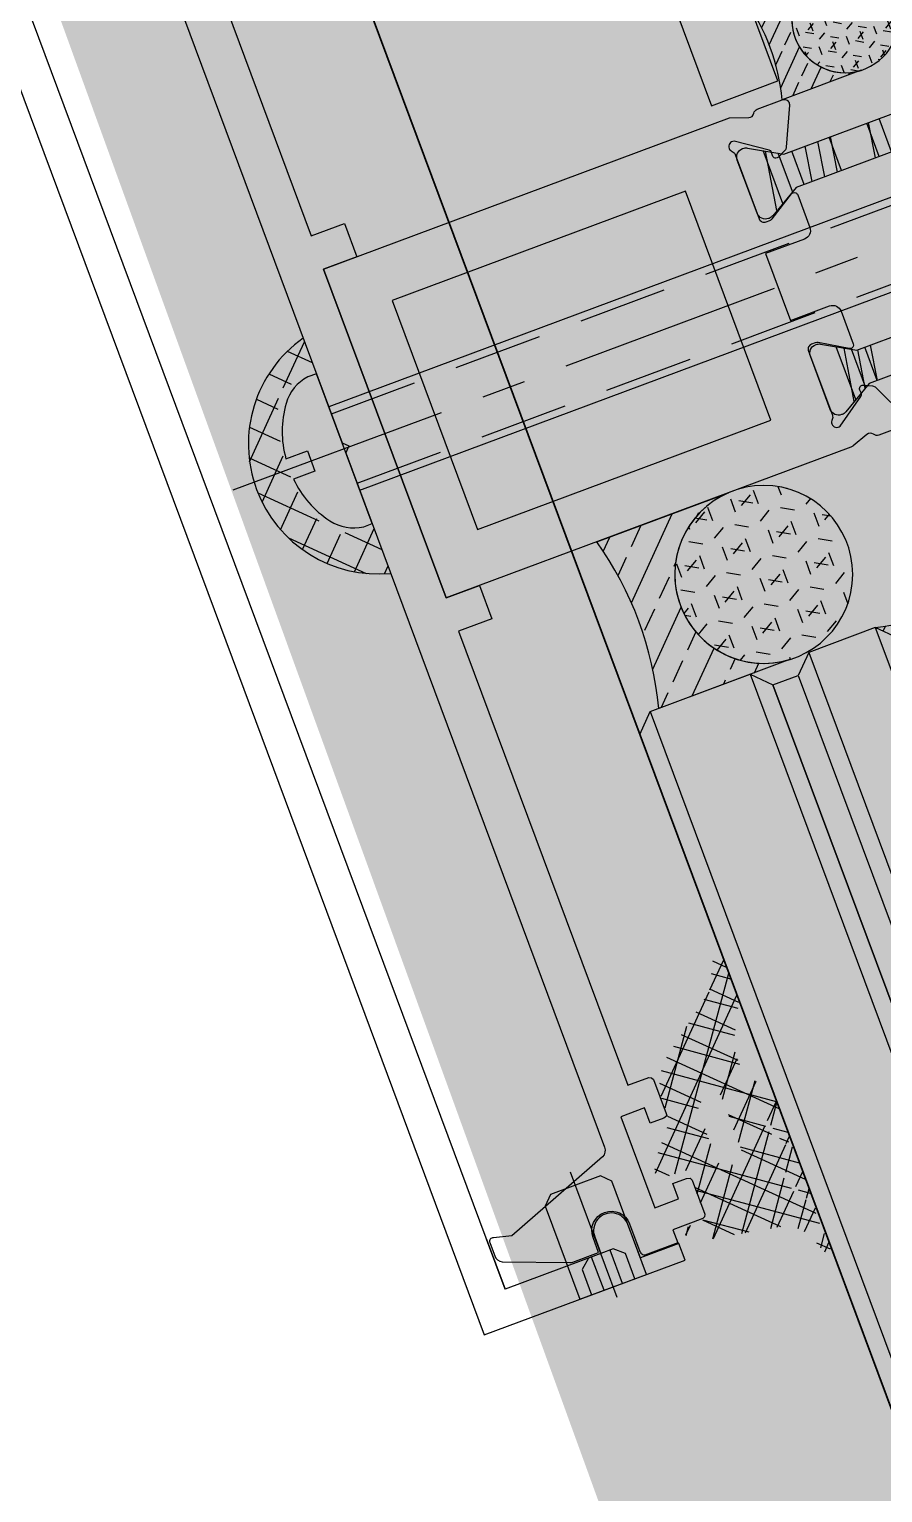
# Model space of a CAD drawing. Extents: x 12199666 to 24617114, y 1197707 to 2548648.
# Drawn here: x 12288057.1 to 12288105.1, y 1261630.8 to 1261713.2 of the extents above; entities that cross this region are included whole.
import ezdxf

# ---------------------------------------------------------------- set-up
doc = ezdxf.new("R2010")
doc.units = 0
doc.header["$LTSCALE"] = 10
doc.header["$MEASUREMENT"] = 0
for name, pattern in [('TX-PLAN-T1-F11$0$ACAD_ISO04W100', [30, 24, -3, 0, -3]), ('TX-PLAN-T1-F11$0$CENTER', [2, 1.25, -0.25, 0.25, -0.25]), ('TX-PLAN-T1-F11$0$CONTINOUS', [0]), ('TX-PLAN-T1-F11$0$DASHED', [0.75, 0.5, -0.25])]:
    doc.linetypes.add(name, pattern=pattern)
for name, color, linetype in [('TX-PLAN-T1-F11$0$01', 1, 'Continuous'), ('TX-PLAN-T1-F11$0$F-Alum', 4, 'Continuous'), ('TX-PLAN-T1-F11$0$F-Bolt', 32, 'Continuous'), ('TX-PLAN-T1-F11$0$F-center', 6, 'TX-PLAN-T1-F11$0$ACAD_ISO04W100'), ('TX-PLAN-T1-F11$0$F-dashed line', 8, 'TX-PLAN-T1-F11$0$DASHED'), ('TX-PLAN-T1-F11$0$F-Glass', 5, 'Continuous'), ('TX-PLAN-T1-F11$0$F-Glazing', 8, 'Continuous'), ('TX-PLAN-T1-F11$0$F_MISC', 8, 'Continuous'), ('TX-PLAN-T1-F11$0$HAT', 155, 'Continuous'), ('TX-PLAN-T1-F11$0$Hatch', 8, 'Continuous'), ('TX-PLAN-T1-F11$0$Hatch @ 1 VP1', 8, 'Continuous'), ('TX-PLAN-T1-F11$0$Hatch @ 1 VPModel', 8, 'Continuous'), ('TX-PLAN-T1-F11$0$PJ', 4, 'Continuous'), ('TX-PLAN-T1-F11$0$TC', 4, 'Continuous')]:
    doc.layers.add(name, color=color, linetype=linetype)
for name, color, linetype, lineweight in [('TX-PLAN-T1-F11$0$_EDO-ALUMINIUM-SECTION', 90, 'Continuous', 30), ('TX-PLAN-T1-F11$0$A-ANNO-SYMB', 7, 'Continuous', 25), ('TX-PLAN-T1-F11$0$幕墙线', 114, 'Continuous', 30)]:
    doc.layers.add(name, color=color, linetype=linetype, lineweight=lineweight)
doc.layers.add('TX-PLAN-T1-F11$0$bangong', color=5, linetype='Continuous', true_color=0x0000ff)

# ---------------------------------------------------------------- blocks, each defined once
blk = doc.blocks.new('*U340')
at = {"layer": 'TX-PLAN-T1-F11$0$Hatch @ 1 VP1'}
h = blk.add_hatch(dxfattribs=at)
h.set_pattern_fill('M_GASKET-PISA', color=256, style=0, pattern_type=2)
h.set_pattern_definition([(35.42361603529756, (46.60972058696914, 1.263505759628975), (-0.8694256507828639, 1.222333439680349), []), (125.4236160352975, (46.60972058696914, 1.263505759628975), (-1.222333439680349, -0.8694256507828639), [])])
edge = h.paths.add_edge_path()
edge.add_arc((-1.005758292417113, 2.700000001565058), 1.500000000000064, 269.9999999999914, 310.5724313148193)
edge.add_line((-0.03014508089836454, 1.560623478412708), (1.229683999648614, 2.639376524703948))
edge.add_arc((2.205297211167363, 1.500000001551598), 1.500000000000089, 89.99999999999142, 130.5724313148186, ccw=False)
edge.add_line((2.20529721116759, 3.000000001551598), (2.741785272946117, 3.00000000156524))
edge.add_arc((2.741785272946345, 6.00000000156524), 3.000000000000028, 269.9999999999956, 323.2382780301331)
edge.add_line((5.145179432466875, 4.204534459154274), (7.713046174758574, 7.641857975019775))
edge.add_arc((7.793159313408751, 7.58200912360553), 0.09999999999985255, 115.93827802975, 143.2382780298942, ccw=False)
edge.add_line((7.749419046879666, 7.671935699677306), (9.503507258835953, 8.525123814462859))
edge.add_arc((9.394279516007828, 8.750000003056812), 0.249999999999963, 295.9069544241082, 449.9999999998437)
edge.add_line((9.39427951600851, 9.000000003056812), (6.620583798811595, 9.000000003062269))
edge.add_line((6.620583798811595, 9.000000003062269), (4.773622509620282, 8.04671219667307))
edge.add_arc((3.62699862340969, 10.26825527831079), 2.499999999999945, 214.0621029693552, 297.299999999996, ccw=False)
edge.add_arc((1.307391891253701, 8.70000000312939), 0.2999999999997213, 34.06210296926611, 89.99999999978287)
edge.add_line((1.307391891254838, 9.000000003128662), (-1.589216802361761, 9.000000003135028))
edge.add_arc((-1.589216802362216, 8.750000003135028), 0.2499999999999152, 89.99999999989583, 256.4770942316625)
edge.add_line((-1.64767532243286, 8.506930874220416), (-0.02726917610675628, 8.096945104279257))
edge.add_arc((-0.05179766443939116, 7.999999999915417), 0.0999999999999834, -90.00000000013023, 75.80132993312759, ccw=False)
edge.add_line((-0.05179766443961853, 7.899999999915053), (-0.108955418213327, 7.899999999915053))
edge.add_arc((-0.1089554182137817, 10.39999999991505), 2.499999999999434, 215.2344178976467, 270.00000000001046, ccw=False)
edge.add_arc((-2.2326314786485, 8.900000003135574), 0.1000000000007252, 35.234417898605, 90.00000000078164)
edge.add_line((-2.232631478649864, 9.000000003135938), (-4.881168839528527, 9.000000003142304))
edge.add_arc((-4.881168839528982, 8.750000003142304), 0.2500000000000154, 89.99999999989578, 256.4770942317193)
edge.add_line((-4.939627359599399, 8.506930874227692), (-3.319221213273295, 8.096945104286533))
edge.add_arc((-3.34374970160593, 7.999999999922693), 0.0999999999999834, -90.00000000013023, 75.80132993312759, ccw=False)
edge.add_line((-3.343749701606157, 7.899999999922329), (-3.400907455379411, 7.899999999922329))
edge.add_arc((-3.400907455379865, 10.39999999992233), 2.499999999999949, 214.3262280799825, 270.0000000000104, ccw=False)
edge.add_arc((-5.548092091564513, 8.933849210224253), 0.1000000000000372, 34.32622808016425, 110.1544525972612)
edge.add_arc((-6.443927377176806, 11.37464398673728), 2.499999999999543, 265.3665045616222, 290.154452597025, ccw=False)
edge.add_line((-6.645881460149894, 8.88281442828611), (-8.091786761774756, 9.000000003144123))
edge.add_arc((-8.111982170071997, 8.750817047299279), 0.2499999999999778, 85.36650456163848, 250.7880419743665)
edge.add_line((-8.194248104436383, 8.514740119067937), (-7.412072788158412, 8.239907198840228))
edge.add_arc((-8.075076055456293, 6.352997909141777), 1.999999999999966, 8.473551534714375, 70.64005609634751, ccw=False)
edge.add_line((-6.096908078050546, 6.64770361517094), (-5.244518011203127, 2.024790390883936))
edge.add_arc((-4.749999999999773, 2.098627621301603), 0.5000000000001517, 188.4921821239047, 359.9999999997688)
edge.add_line((-4.249999999999773, 2.098627621299784), (-4.249999999999773, 2.700000001565058))
edge.add_arc((-3.949999999999818, 2.700000001565058), 0.3000000000000682, 90, 180.0000000000217, ccw=False)
edge.add_line((-3.949999999999818, 3.00000000156524), (-1.55130166063168, 3.00000000156524))
edge.add_arc((-1.55130166063168, 2.700000001565058), 0.3000000000000966, 2.7114310796605423e-11, 90, ccw=False)
edge.add_line((-1.251301660631498, 2.700000001565058), (-1.251301660631498, 1.400000001564877))
edge.add_arc((-1.051301660631452, 1.400000001564877), 0.1999999999999602, 180.0000000000408, 270)
edge.add_line((-1.051301660631452, 1.200000001565058), (-1.00575829241734, 1.200000001565058))
edge = h.paths.add_edge_path(flags=16)
edge.add_arc((-1.310476532774146, 5.200000001565058), 0.4999999999999456, 188.3111422397304, 269.9999999999739)
edge.add_line((-1.310476532774373, 4.700000001565058), (1.520024613216037, 4.700000001565058))
edge.add_arc((1.520024613216037, 5.200000001565058), 0.4999999999999762, 270, 323.238278030144)
edge.add_line((1.920590306469421, 4.900755744496564), (2.29411737345049, 5.400755744496564))
edge.add_arc((1.893551680196879, 5.700000001565058), 0.5000000000000022, 323.2382780301569, 450)
edge.add_line((1.893551680196879, 6.200000001565058), (-1.456559369031083, 6.200000001565058))
edge.add_arc((-1.456559369031311, 5.700000001565058), 0.4999999999998603, 89.99999999997395, 188.3111422397347)
edge.add_line((-1.95130821782368, 5.627725686498707), (-1.80522538156697, 5.127725686498707))
at = {"layer": 'TX-PLAN-T1-F11$0$Hatch @ 1 VPModel'}
h = blk.add_hatch(dxfattribs=at)
h.set_pattern_fill('M_GASKET-PISA', color=256, style=0, pattern_type=2)
h.set_pattern_definition([(45, (45.74999999999977, 8.999999999998408), (-1.060660171779821, 1.060660171779821), []), (135, (45.74999999999977, 8.999999999998408), (-1.060660171779821, -1.060660171779821), [])])
edge = h.paths.add_edge_path()
edge.add_arc((-1.005758292417113, 2.700000001565058), 1.500000000000064, 269.9999999999914, 310.5724313148193)
edge.add_line((-0.03014508089836454, 1.560623478412708), (1.229683999648614, 2.639376524703948))
edge.add_arc((2.205297211167363, 1.500000001551598), 1.500000000000089, 89.99999999999142, 130.5724313148186, ccw=False)
edge.add_line((2.20529721116759, 3.000000001551598), (2.741785272946117, 3.00000000156524))
edge.add_arc((2.741785272946345, 6.00000000156524), 3.000000000000028, 269.9999999999956, 323.2382780301331)
edge.add_line((5.145179432466875, 4.204534459154274), (7.713046174758574, 7.641857975019775))
edge.add_arc((7.793159313408751, 7.58200912360553), 0.09999999999985255, 115.93827802975, 143.2382780298942, ccw=False)
edge.add_line((7.749419046879666, 7.671935699677306), (9.503507258835953, 8.525123814462859))
edge.add_arc((9.394279516007828, 8.750000003056812), 0.249999999999963, 295.9069544241082, 449.9999999998437)
edge.add_line((9.39427951600851, 9.000000003056812), (6.620583798811595, 9.000000003062269))
edge.add_line((6.620583798811595, 9.000000003062269), (4.773622509620282, 8.04671219667307))
edge.add_arc((3.62699862340969, 10.26825527831079), 2.499999999999945, 214.0621029693552, 297.299999999996, ccw=False)
edge.add_arc((1.307391891253701, 8.70000000312939), 0.2999999999997213, 34.06210296926611, 89.99999999978287)
edge.add_line((1.307391891254838, 9.000000003128662), (-1.589216802361761, 9.000000003135028))
edge.add_arc((-1.589216802362216, 8.750000003135028), 0.2499999999999152, 89.99999999989583, 256.4770942316625)
edge.add_line((-1.64767532243286, 8.506930874220416), (-0.02726917610675628, 8.096945104279257))
edge.add_arc((-0.05179766443939116, 7.999999999915417), 0.0999999999999834, -90.00000000013023, 75.80132993312759, ccw=False)
edge.add_line((-0.05179766443961853, 7.899999999915053), (-0.108955418213327, 7.899999999915053))
edge.add_arc((-0.1089554182137817, 10.39999999991505), 2.499999999999434, 215.2344178976467, 270.00000000001046, ccw=False)
edge.add_arc((-2.2326314786485, 8.900000003135574), 0.1000000000007252, 35.234417898605, 90.00000000078164)
edge.add_line((-2.232631478649864, 9.000000003135938), (-4.881168839528527, 9.000000003142304))
edge.add_arc((-4.881168839528982, 8.750000003142304), 0.2500000000000154, 89.99999999989578, 256.4770942317193)
edge.add_line((-4.939627359599399, 8.506930874227692), (-3.319221213273295, 8.096945104286533))
edge.add_arc((-3.34374970160593, 7.999999999922693), 0.0999999999999834, -90.00000000013023, 75.80132993312759, ccw=False)
edge.add_line((-3.343749701606157, 7.899999999922329), (-3.400907455379411, 7.899999999922329))
edge.add_arc((-3.400907455379865, 10.39999999992233), 2.499999999999949, 214.3262280799825, 270.0000000000104, ccw=False)
edge.add_arc((-5.548092091564513, 8.933849210224253), 0.1000000000000372, 34.32622808016425, 110.1544525972612)
edge.add_arc((-6.443927377176806, 11.37464398673728), 2.499999999999543, 265.3665045616222, 290.154452597025, ccw=False)
edge.add_line((-6.645881460149894, 8.88281442828611), (-8.091786761774756, 9.000000003144123))
edge.add_arc((-8.111982170071997, 8.750817047299279), 0.2499999999999778, 85.36650456163848, 250.7880419743665)
edge.add_line((-8.194248104436383, 8.514740119067937), (-7.412072788158412, 8.239907198840228))
edge.add_arc((-8.075076055456293, 6.352997909141777), 1.999999999999966, 8.473551534714375, 70.64005609634751, ccw=False)
edge.add_line((-6.096908078050546, 6.64770361517094), (-5.244518011203127, 2.024790390883936))
edge.add_arc((-4.749999999999773, 2.098627621301603), 0.5000000000001517, 188.4921821239047, 359.9999999997688)
edge.add_line((-4.249999999999773, 2.098627621299784), (-4.249999999999773, 2.700000001565058))
edge.add_arc((-3.949999999999818, 2.700000001565058), 0.3000000000000682, 90, 180.0000000000217, ccw=False)
edge.add_line((-3.949999999999818, 3.00000000156524), (-1.55130166063168, 3.00000000156524))
edge.add_arc((-1.55130166063168, 2.700000001565058), 0.3000000000000966, 2.7114310796605423e-11, 90, ccw=False)
edge.add_line((-1.251301660631498, 2.700000001565058), (-1.251301660631498, 1.400000001564877))
edge.add_arc((-1.051301660631452, 1.400000001564877), 0.1999999999999602, 180.0000000000408, 270)
edge.add_line((-1.051301660631452, 1.200000001565058), (-1.00575829241734, 1.200000001565058))
edge = h.paths.add_edge_path(flags=16)
edge.add_arc((-1.310476532774146, 5.200000001565058), 0.4999999999999456, 188.3111422397304, 269.9999999999739)
edge.add_line((-1.310476532774373, 4.700000001565058), (1.520024613216037, 4.700000001565058))
edge.add_arc((1.520024613216037, 5.200000001565058), 0.4999999999999762, 270, 323.238278030144)
edge.add_line((1.920590306469421, 4.900755744496564), (2.29411737345049, 5.400755744496564))
edge.add_arc((1.893551680196879, 5.700000001565058), 0.5000000000000022, 323.2382780301569, 450)
edge.add_line((1.893551680196879, 6.200000001565058), (-1.456559369031083, 6.200000001565058))
edge.add_arc((-1.456559369031311, 5.700000001565058), 0.4999999999998603, 89.99999999997395, 188.3111422397347)
edge.add_line((-1.95130821782368, 5.627725686498707), (-1.80522538156697, 5.127725686498707))
blk = doc.blocks.new('TX-PLAN-T1-F11$0$A$C08103915')
at = {"layer": 'TX-PLAN-T1-F11$0$Hatch'}
blk.add_blockref('*U340', (0, 0), dxfattribs=at)
blk = doc.blocks.new('*U170')
at = {"layer": 'TX-PLAN-T1-F11$0$HAT'}
h = blk.add_hatch(dxfattribs=at)
h.set_pattern_fill('ANSI33', color=256, scale=0.8333333333333334)
h.set_pattern_definition([(45, (-71600.10462562989, -19870.70319001427), (-1.870886691889406, 1.870886691889406), []), (45, (-71598.23373812989, -19870.70319001427), (-1.870886691889406, 1.870886691889406), [1.322916666666667, -0.6614583333333337])])
edge = h.paths.add_edge_path()
edge.add_arc((5, 18.47060166783501), 19.13538936034043, 254.8530260690202, 285.14697393097975, ccw=False)
edge.add_line((0, -5.921189464667496e-16), (0, -7.911287266330572))
edge.add_arc((5, -8.171557151248035), 5.006769458742329, 2.979783772836811, 177.0202162271633, ccw=False)
edge.add_line((10, -7.911287266330572), (10, -8.881784197001252e-16))
h = blk.add_hatch(dxfattribs=at)
h.set_pattern_fill('HEX', color=256, scale=0.8333333333333334)
h.set_pattern_definition([(0, (-71600.10462562989, -19870.70319001427), (0, 1.374815), [0.79375, -1.5875]), (120, (-71600.10462562989, -19870.70319001427), (-1.190624715503903, -0.6874074999999996), [0.7937499999999992, -1.587499999999998]), (59.99999999999999, (-71599.31087562989, -19870.70319001427), (-1.190624715503903, 0.6874075000000001), [0.7937499999999998, -1.5875])])
edge = h.paths.add_edge_path()
edge.add_arc((5, -8.17155715124803), 5.006769458742329, 0, 360)
at = {"layer": 'TX-PLAN-T1-F11$0$01'}
blk.add_lwpolyline([(10, -5.921189464667496e-16, -0.1329575385010826), (0, -5.921189464667496e-16), (0, -7.911287266330572, -0.9492999147649731), (10, -7.911287266330572)], format="xyb", close=True, dxfattribs=at)
blk.add_circle((5, -8.17155715124803), 5.006769458742329, dxfattribs=at)
blk = doc.blocks.new('*U163')
at = {"linetype": 'Continuous'}
blk.add_hatch(color=4, dxfattribs=at).paths.add_polyline_path([(-39.56000000512402, 1.000000000547189), (-39.55999974921176, 715.1501505394342), (-41.07999974921176, 715.1501505388864), (-41.08000000512402, 0.9999999999995453)])
at = {"layer": 'TX-PLAN-T1-F11$0$TC'}
h = blk.add_hatch(dxfattribs=at)
h.set_pattern_fill('ANSI37', color=256, scale=0.5, style=0)
h.set_pattern_definition([(45, (41571.46289831595, 2291.421798879027), (-1.122532015133644, 1.122532015133644), []), (135, (41571.46289831595, 2291.421798879027), (-1.122532015133644, -1.122532015133644), [])])
edge = h.paths.add_edge_path()
edge.add_line((-27.560000006521, 9.999995384054653), (-30.56000000835455, 9.999995384054653))
edge.add_line((-30.56000000835455, 9.999995384054653), (-32.06000000835455, 11.49999538405465))
edge.add_line((-32.06000000835455, 11.49999538405465), (-33.56000000512402, 11.49999538405465))
edge.add_line((-33.56000000512402, 11.49999538405465), (-33.56000000512402, 1.000000001267761))
edge.add_line((-33.56000000512402, 1.000000001267761), (-34.56000000512402, 1.267761007284207e-09))
edge.add_arc((-27.56000000688844, -31.14559677375994), 31.92253433623205, 77.33320347818409, 102.66679652181591, ccw=False)
edge.add_line((-20.56000000865286, 1.267761007284207e-09), (-21.56000000865286, 1.000000001267761))
edge.add_line((-21.56000000865286, 1.000000001267761), (-21.56000000865286, 11.49999538405465))
edge.add_line((-21.56000000865286, 11.49999538405465), (-23.06000000542234, 11.49999538405465))
edge.add_line((-23.06000000542234, 11.49999538405465), (-24.56000000542234, 9.999995384054653))
edge.add_line((-24.56000000542234, 9.999995384054653), (-27.560000006521, 9.999995384054653))
at = {"color": 4, "linetype": 'Continuous'}
blk.add_lwpolyline([(-39.56000000512402, 1.000000000547189), (-39.55999974921176, 715.1501505394342), (-41.07999974921176, 715.1501505388864), (-41.08000000512402, 0.9999999999995453)], close=True, dxfattribs=at)
at = {"layer": 'TX-PLAN-T1-F11$0$F-Glass'}
for points in [[(-49.07999974921176, 715.1501505388866), (-49.08000000512402, 0.9999999999995453), (-48.08000000512402, -4.547473508864641e-13), (-42.08000000512402, -4.547473508864641e-13), (-41.08000000512402, 0.9999999999995453), (-41.07999974921176, 715.1501505388868)], [(-33.55999974921176, 715.150150540155), (-33.56000000512402, 1.000000001267765), (-34.56000000512402, 1.267764559997886e-09), (-38.56000000512402, 5.471889608088532e-10), (-39.56000000512402, 1.000000000547189), (-39.55999974921176, 715.1501505394344)]]:
    blk.add_lwpolyline(points, dxfattribs=at)
at = {"layer": 'TX-PLAN-T1-F11$0$PJ'}
blk.add_lwpolyline([(-27.560000006521, 9.999995384054653), (-30.56000000835455, 9.999995384054653), (-32.06000000835455, 11.49999538405465), (-33.56000000512402, 11.49999538405465), (-33.56000000512402, 1.000000001267761), (-34.56000000512402, 1.267761007284207e-09, -0.1109910802000259), (-20.56000000865286, 1.267761007284207e-09), (-21.56000000865286, 1.000000001267761), (-21.56000000865286, 11.49999538405465), (-23.06000000542234, 11.49999538405465), (-24.56000000542234, 9.999995384054653)], format="xyb", close=True, dxfattribs=at)
at = {"layer": 'TX-PLAN-T1-F11$0$TC', "color": 9, "linetype": 'Continuous'}
for p, q in [((-48.08000000512402, -4.547473508864641e-13), (-48.07999974921176, 715.1501505388866)), ((-42.08000000512402, -4.547473508864641e-13), (-42.07999974921176, 715.1501505388868)), ((-38.56000000512402, 5.471889608088532e-10), (-38.55999974921176, 715.1501505394344)), ((-34.56000000512402, 1.267764559997886e-09), (-34.55999974921176, 715.150150540155))]:
    blk.add_line(p, q, dxfattribs=at)
blk = doc.blocks.new('TX-PLAN-T1-F11$0$ld')
blk.add_lwpolyline([(2, 3.637978807091713e-12), (2, 5.599999999954889), (1.5, 6.099999999954889), (-1.5, 6.099999999954889), (-2, 5.599999999954889), (-2, -3.637978807091713e-12)])
at = {"layer": 'TX-PLAN-T1-F11$0$A-ANNO-SYMB', "color": 0}
blk.add_line((-2, -3.637978807091713e-12), (2, 3.637978807091713e-12), dxfattribs=at)
at = {"layer": 'TX-PLAN-T1-F11$0$F-center'}
blk.add_lwpolyline([(0, -0.6418073780077975), (0, 6.887223995901877)], dxfattribs=at)
at = {"layer": 'TX-PLAN-T1-F11$0$F-dashed line'}
for points in [[(1.299999999988358, 3.637978807091713e-12), (1.299999999988358, 1.519894829230907), (0.7404679261962883, 1.999999999952706), (-0.7404679261962883, 1.999999999952706), (-1.299999999988358, 1.519894829230907), (-1.299999999988358, -3.637978807091713e-12)], [(-0.5557468123733997, 0), (-0.5557468123733997, 1.999999999952706)], [(0.5557468123733997, 0), (0.5557468123733997, 1.999999999952706)]]:
    blk.add_lwpolyline(points, dxfattribs=at)
blk = doc.blocks.new('TX-PLAN-T1-F11$0$qertqtwet')
at = {"layer": 'TX-PLAN-T1-F11$0$F-Glazing'}
h = blk.add_hatch(dxfattribs=at)
h.set_pattern_fill('ANSI37', color=256, angle=270.0000000000034, style=0)
h.set_pattern_definition([(315.0000000000033, (-29614.42304775224, -25731.69154979243), (1.122532015133579, 1.122532015133709), []), (45.00000000000334, (-29614.42304775224, -25731.69154979243), (-1.122532015133709, 1.122532015133579), [])])
h.paths.add_polyline_path([(-29820.57937317537, -22812.52878940574), (-29818.8122062625, -22812.52878940575), (-29818.8122062625, -22810.33161240899, 0.323428697050681), (-29824.22649746502, -22816.97082330404), (-29822.2096299913, -22816.97082330405, -0.1185157189850159), (-29821.23881053725, -22812.93261066923, -0.2818610536571748)])
h.paths.add_polyline_path([(-29822.2096299913, -22816.97082330405), (-29824.22649746502, -22816.97082330404, 0.3560576311528728), (-29818.8122062625, -22824.46540130571), (-29818.8122062625, -22821.41285720236), (-29820.57937317537, -22821.41285720236, -0.2818610536571745), (-29821.23881053725, -22821.00903593886, -0.1185157189850159)])
at = {"color": 8, "linetype": 'TX-PLAN-T1-F11$0$DASHED'}
for p, q in [((-29818.81220626278, -22814.88745477372, -46928.13187290396), (-29758.81220626278, -22814.88745477372, -46928.13187290396)), ((-29818.81220626278, -22814.88745477372, -46928.13187290396), (-29758.81220626278, -22814.88745477372, -46928.13187290396)), ((-29818.81220626278, -22819.05412144038, -46928.13187290396), (-29758.81220626278, -22819.05412144038, -46928.13187290396)), ((-29818.81220626278, -22819.05412144038, -46928.13187290396), (-29758.81220626278, -22819.05412144038, -46928.13187290396))]:
    blk.add_line(p, q, dxfattribs=at)
at = {"color": 8, "linetype": 'TX-PLAN-T1-F11$0$CENTER'}
blk.add_line((-29825.47887292947, -22816.97078810705, -46928.13187290396), (-29754.64553959612, -22816.97078810705, -46928.13187290396), dxfattribs=at)
blk.add_line((-29825.47887292947, -22816.97078810705, -46928.13187290396), (-29754.64553959612, -22816.97078810705, -46928.13187290396), dxfattribs=at)
blk.add_arc((-29816.92428280844, -22817.39850685732, -23464.06593645198), 7.314728437362906, 104.9572881810436, 255.0427118187282)
at = {"layer": 'TX-PLAN-T1-F11$0$F-Bolt', "elevation": -46928.13187290396}
blk.add_lwpolyline([(-29820.98789410364, -22820.49255707884, 0.2099352819367999), (-29819.32357117219, -22821.47078796239), (-29818.81220753584, -22821.47078810705), (-29818.81220498975, -22812.47078810705), (-29819.3235686261, -22812.47078796277, 0.2099352819368), (-29820.98789211101, -22813.44901790502, 0.1433843212667726), (-29822.08493336194, -22816.35715081947), (-29820.79994085657, -22816.35715118109), (-29820.79994120376, -22817.58442390836), (-29822.08493370902, -22817.58442354483, 0.1433843212667727)], format="xyb", close=True, dxfattribs=at)
blk.add_lwpolyline([(-29820.98789410364, -22820.49255707884, 0.2099352819367999), (-29819.32357117219, -22821.47078796239), (-29818.81220753584, -22821.47078810705), (-29818.81220498975, -22812.47078810705), (-29819.3235686261, -22812.47078796277, 0.2099352819368), (-29820.98789211101, -22813.44901790502, 0.1433843212667726), (-29822.08493336194, -22816.35715081947), (-29820.79994085657, -22816.35715118109), (-29820.79994120376, -22817.58442390836), (-29822.08493370902, -22817.58442354483, 0.1433843212667727)], format="xyb", close=True, dxfattribs=at)
blk.add_lwpolyline([(-29818.81220626278, -22819.47078810705), (-29759.22887292947, -22819.47078810705), (-29758.81220626278, -22819.05412144038), (-29758.81220626278, -22814.88745477372), (-29759.22887292947, -22814.47078810705), (-29818.81220626278, -22814.47078810705)], dxfattribs=at)
blk.add_lwpolyline([(-29818.81220626278, -22819.47078810705), (-29759.22887292947, -22819.47078810705), (-29758.81220626278, -22819.05412144038), (-29758.81220626278, -22814.88745477372), (-29759.22887292947, -22814.47078810705), (-29818.81220626278, -22814.47078810705)], dxfattribs=at)
blk = doc.blocks.new('*U341')
at = {"layer": 'TX-PLAN-T1-F11$0$Hatch @ 1 VP1'}
h = blk.add_hatch(dxfattribs=at)
h.set_pattern_fill('M_SYNTHETIC-PISA', color=256, pattern_type=2)
h.set_pattern_definition([(80.42361603529756, (60.74734227051181, 419.571008317605), (-5.916388149900571, 0.9981739626518497), []), (80.42361603529756, (61.48689078924938, 419.4462365722735), (-5.916388149900571, 0.9981739626518497), []), (80.42361603529756, (62.22643930798695, 419.321464826942), (-5.916388149900571, 0.9981739626518497), []), (80.42361603529756, (64.44508486419966, 418.9471495909476), (-5.916388149900571, 0.9981739626518497), [])])
edge = h.paths.add_edge_path()
edge.add_arc((-6.87320508075617, -1.599999999999832), 0.5000000000000772, 270.0000000000381, 300.0000000000389, ccw=False)
edge.add_line((-6.873205080755838, -2.099999999999909), (-6.900000000000205, -2.099999999999909))
edge.add_arc((-6.900000000000205, -1.599999999999909), 0.5, 180, 270, ccw=False)
edge.add_line((-7.400000000000205, -1.599999999999909), (-7.400000000000205, 1.600000000000364))
edge.add_arc((-6.900000000000205, 1.600000000000364), 0.5, 90, 180, ccw=False)
edge.add_line((-6.900000000000205, 2.100000000000364), (-6.873205080757202, 2.099999999999909))
edge.add_arc((-6.873205080757574, 1.599999999999688), 0.5000000000002212, 59.999999999965496, 89.99999999995748, ccw=False)
edge.add_line((-6.623205080757202, 2.033012701891948), (-4.833974596215853, 1))
edge.add_line((-4.833974596215853, 1), (4.833974596215398, 1))
edge.add_line((4.833974596215398, 1), (6.623205080756748, 2.033012701891948))
edge.add_arc((6.87320508075709, 1.599999999999793), 0.5000000000001159, 90.00000000003928, 120.00000000003769, ccw=False)
edge.add_line((6.873205080756748, 2.099999999999909), (6.89999999999975, 2.100000000000364))
edge.add_arc((6.89999999999975, 1.600000000000364), 0.5, 0, 90, ccw=False)
edge.add_line((7.39999999999975, 1.600000000000364), (7.39999999999975, -1.599999999999909))
edge.add_arc((6.89999999999975, -1.599999999999909), 0.5, -90, 0, ccw=False)
edge.add_line((6.89999999999975, -2.099999999999909), (6.873205080755383, -2.099999999999909))
edge.add_arc((6.873205080755718, -1.599999999999822), 0.5000000000000873, 239.99999999996152, 269.99999999996163, ccw=False)
edge.add_line((6.623205080755383, -2.033012701891948), (4.833974596216308, -1))
edge.add_line((4.833974596216308, -1), (-4.833974596216308, -1))
edge.add_line((-4.833974596216308, -1), (-6.623205080755838, -2.033012701891948))
at = {"layer": 'TX-PLAN-T1-F11$0$Hatch @ 1 VPModel'}
h = blk.add_hatch(dxfattribs=at)
h.set_pattern_fill('M_SYNTHETIC-PISA', color=256, pattern_type=2)
h.set_pattern_definition([(90, (-9.900000006500932, 423.8302261678061), (-6, 3.673940397442059e-16), []), (90, (-9.150000006500932, 423.8302261678061), (-6, 3.673940397442059e-16), []), (90, (-8.400000006500932, 423.8302261678061), (-6, 3.673940397442059e-16), []), (90, (-6.150000006500932, 423.8302261678061), (-6, 3.673940397442059e-16), [])])
edge = h.paths.add_edge_path()
edge.add_arc((-6.87320508075617, -1.599999999999832), 0.5000000000000772, 270.0000000000381, 300.0000000000389, ccw=False)
edge.add_line((-6.873205080755838, -2.099999999999909), (-6.900000000000205, -2.099999999999909))
edge.add_arc((-6.900000000000205, -1.599999999999909), 0.5, 180, 270, ccw=False)
edge.add_line((-7.400000000000205, -1.599999999999909), (-7.400000000000205, 1.600000000000364))
edge.add_arc((-6.900000000000205, 1.600000000000364), 0.5, 90, 180, ccw=False)
edge.add_line((-6.900000000000205, 2.100000000000364), (-6.873205080757202, 2.099999999999909))
edge.add_arc((-6.873205080757574, 1.599999999999688), 0.5000000000002212, 59.999999999965496, 89.99999999995748, ccw=False)
edge.add_line((-6.623205080757202, 2.033012701891948), (-4.833974596215853, 1))
edge.add_line((-4.833974596215853, 1), (4.833974596215398, 1))
edge.add_line((4.833974596215398, 1), (6.623205080756748, 2.033012701891948))
edge.add_arc((6.87320508075709, 1.599999999999793), 0.5000000000001159, 90.00000000003928, 120.00000000003769, ccw=False)
edge.add_line((6.873205080756748, 2.099999999999909), (6.89999999999975, 2.100000000000364))
edge.add_arc((6.89999999999975, 1.600000000000364), 0.5, 0, 90, ccw=False)
edge.add_line((7.39999999999975, 1.600000000000364), (7.39999999999975, -1.599999999999909))
edge.add_arc((6.89999999999975, -1.599999999999909), 0.5, -90, 0, ccw=False)
edge.add_line((6.89999999999975, -2.099999999999909), (6.873205080755383, -2.099999999999909))
edge.add_arc((6.873205080755718, -1.599999999999822), 0.5000000000000873, 239.99999999996152, 269.99999999996163, ccw=False)
edge.add_line((6.623205080755383, -2.033012701891948), (4.833974596216308, -1))
edge.add_line((4.833974596216308, -1), (-4.833974596216308, -1))
edge.add_line((-4.833974596216308, -1), (-6.623205080755838, -2.033012701891948))
blk = doc.blocks.new('TX-PLAN-T1-F11$0$A$C455C3A01')
at = {"color": 0, "linetype": 'ByBlock'}
blk.add_lwpolyline([(-6.623205080755838, -2.033012701891948, -0.1316524975873993), (-6.873205080755838, -2.099999999999909), (-6.900000000000205, -2.099999999999909, -0.414213562373095), (-7.400000000000205, -1.599999999999909), (-7.400000000000205, 1.600000000000364, -0.414213562373095), (-6.900000000000205, 2.100000000000364), (-6.873205080757202, 2.099999999999909, -0.1316524975873601), (-6.623205080757202, 2.033012701891948), (-4.833974596215853, 1), (4.833974596215398, 1), (6.623205080756748, 2.033012701891948, -0.1316524975873888), (6.873205080756748, 2.099999999999909), (6.89999999999975, 2.100000000000364, -0.4142135623730949), (7.39999999999975, 1.600000000000364), (7.39999999999975, -1.599999999999909, -0.4142135623730951), (6.89999999999975, -2.099999999999909), (6.873205080755383, -2.099999999999909, -0.1316524975873966), (6.623205080755383, -2.033012701891948), (4.833974596216308, -1), (-4.833974596216308, -1)], format="xyb", close=True, dxfattribs=at)
at = {"layer": 'TX-PLAN-T1-F11$0$Hatch'}
blk.add_blockref('*U341', (0, 0), dxfattribs=at)
blk = doc.blocks.new('*U181')
at = {"layer": 'TX-PLAN-T1-F11$0$HAT'}
h = blk.add_hatch(dxfattribs=at)
h.set_pattern_fill('ANSI33', color=256, scale=0.5)
h.set_pattern_definition([(44.99999999999999, (-42960.06277537793, -11922.42191400856), (-1.122532015133644, 1.122532015133644), []), (44.99999999999999, (-42958.94024287794, -11922.42191400856), (-1.122532015133644, 1.122532015133644), [0.7937500000000004, -0.3968750000000002])])
edge = h.paths.add_edge_path()
edge.add_arc((3, 11.082361000701), 11.48123361620425, 254.8530260690202, 285.14697393097975, ccw=False)
edge.add_line((0, -1.77635683940025e-15), (0, -4.746772359798345))
edge.add_arc((3, -4.902934290748822), 3.004061675245397, 2.979783772836811, 177.0202162271633, ccw=False)
edge.add_line((6, -4.746772359798345), (6, -1.77635683940025e-15))
h = blk.add_hatch(dxfattribs=at)
h.set_pattern_fill('HEX', color=256, scale=0.5)
h.set_pattern_definition([(0, (-42960.06277537793, -11922.42191400856), (0, 0.8248889999999994), [0.47625, -0.9525]), (120, (-42960.06277537793, -11922.42191400856), (-0.7143748293023419, -0.4124444999999997), [0.4762499999999995, -0.9524999999999989]), (59.99999999999999, (-42959.58652537793, -11922.42191400856), (-0.7143748293023419, 0.4124444999999999), [0.4762499999999997, -0.9524999999999995])])
edge = h.paths.add_edge_path()
edge.add_arc((3, -4.902934290748819), 3.004061675245397, 0, 360)
at = {"layer": 'TX-PLAN-T1-F11$0$01'}
blk.add_lwpolyline([(6, -1.77635683940025e-15, -0.1329575385010826), (0, -1.77635683940025e-15), (0, -4.746772359798345, -0.9492999147649731), (6, -4.746772359798345)], format="xyb", close=True, dxfattribs=at)
blk.add_circle((3, -4.902934290748819), 3.004061675245397, dxfattribs=at)
blk = doc.blocks.new('TX-PLAN-T1-F11$0$TY001')
at = {"layer": 'TX-PLAN-T1-F11$0$F-Alum'}
for points in [[(460.8815638804808, -577.2448508192174), (461.6254686759785, -578.5489749854896, -0.2637250000033299), (461.6262621562928, -578.8448641096329, 0.3595080000004977), (461.6936102539767, -579.2209144837834), (462.4485554799903, -579.8611204480549, -0.08610609256696022), (462.5581134948879, -579.9923422110442), (474.7123951152898, -601.0306250431167), (466.1576926645357, -605.9728779365832), (457.6130095296539, -610.9093424355378), (445.4153107779566, -589.7959424406727), (445.2222484536469, -588.7367935363727, 0.3595079999969891), (444.9301157828886, -588.4906063049857, -0.2637250000009912), (444.6741820534226, -588.3421174858959), (443.9160059196874, -587.0462381952384, -0.08748900000020804), (443.8798070950434, -586.9485398635006, -0.4142140000096972), (444.1211462747306, -586.5996051985276, -0.02181999999955182), (444.147073848173, -586.5960395147849), (446.5113769324962, -586.3754405859218, -0.1763270000030645), (446.7098996443674, -586.4274091642437), (447.1329865134321, -586.7200353149965, -0.1989119999914122), (447.21597614442, -586.84865956461, -0.06554299999945595), (447.2185543009546, -586.9008063474612, -0.2679490000022325), (447.1047859839164, -587.0652957589336), (446.9465899402276, -587.1401776472485, 0.267948999996922), (446.832821524702, -587.3046670766489), (446.6675671036355, -589.3278801175329, 0.5206607007311933), (447.1130826037843, -589.535555469105, 0.2134219999978007), (447.2566763621289, -589.3371094220929, -0.2134220000036281), (447.4002701204736, -589.1386633750517), (450.7363429376855, -587.2113384929689, 0.414214000006558), (450.8460361147299, -586.8015002236789), (450.7355197903235, -586.6102037230885, 0.1378520000000337), (450.6193085948471, -586.4968525094009), (449.057140695164, -585.6455380125408, -0.137851999999961), (448.9796667301562, -585.5699705565639, -0.41421400000608), (449.05279551493, -585.29674504383), (450.7527549613733, -584.3146399403195, -0.414213562373095), (451.4358187434264, -584.4974619019777), (452.6108512678184, -586.5313660459942), (456.0923113336321, -584.5200476550381), (454.9172788092401, -582.4861435110506, -0.4142135623746534), (455.1001007708255, -581.8030797290266), (456.8000602170359, -580.8209746255015, -0.4142139999915234), (457.0732857298572, -580.8941034101881, -0.1378519999968015), (457.1000506549608, -580.9989666278125), (457.0572200133465, -582.7775251609419, 0.1378519999996694), (457.0973673025146, -582.9348202173423), (457.2078836269211, -583.1261167179473, 0.4142139999933001), (457.6177218961529, -583.2358098949917), (460.9537947135977, -581.3084850128944, -0.2134220000014415), (461.1974368358497, -581.2832161145197, 0.2134220000027375), (461.4410789583344, -581.2579472162324, 0.5206607007260496), (461.4837110906374, -580.7682579129614), (459.6484452183358, -579.9007907893683, 0.2679490000005528), (459.4491181105841, -579.9171837403846), (459.3052260989789, -580.0168249688431, -0.2679490000020771), (459.1058990557212, -580.033217843622, -0.06554300000006809), (459.0620118931402, -580.0049362098362, -0.1989119999981508), (458.9920387926977, -579.8687920153898), (458.949874198297, -579.3560984327341, -0.176326999998284), (459.0040189030115, -579.158158160848), (460.3761325448286, -577.2201444572711, -0.02182000000030324)], [(385.3697887959424, -667.0497999373765), (477.5342742071953, -613.8042877217376), (477.5342742069624, -613.8042877217231), (494.8519890848547, -603.7994513208541), (494.8519890848547, -603.7994513208978), (515.2526503666304, -592.0135269059829), (509.2227795810904, -581.5762165036285), (508.3568938372191, -582.0764583237324), (509.5112178020645, -584.0745173121395), (507.7794463143218, -585.0750009522017, 1), (508.7799299543258, -586.8067724399589), (509.6458156981971, -586.3065306199424), (512.5203952384181, -591.2822390548536), (509.9227380075026, -592.7829645162565), (509.9227380093653, -592.7829645187594), (512.5203952402808, -591.2822390573419), (512.520395238651, -591.2822390583169), (495.5832769325934, -601.067196193093)]]:
    blk.add_lwpolyline(points, format="xyb", dxfattribs=at)
for points in [[(474.7123976727016, -601.0306235656317), (473.7119150084909, -599.2988515140751), (475.4436870599166, -598.2983688498207), (476.4441697243601, -600.0301409013337), (500.0577016519383, -586.3880869724089), (499.4252806827426, -585.2934078017715), (499.4164095895831, -585.1463000204094), (499.4975773838814, -585.0232911393541), (501.2667130958289, -584.001221339262), (501.3808508836664, -583.9352813521982), (501.5368297582027, -584.0735180404299), (501.9489546776749, -584.7868792145746), (501.1499901625793, -585.248459124341), (501.8648361156229, -586.4858105297317), (506.6015543118119, -583.7493010650505), (505.8867083590012, -582.5119496595871), (505.0877438439056, -582.9735295692808), (504.6756189246662, -582.2601683951216), (504.6337778379675, -582.0559917198116), (504.7149456322659, -581.9329828387272), (506.4840813442133, -580.9109130386933), (506.63118912559, -580.90204194549), (506.7541980065871, -580.9832097398466), (507.6503789238632, -582.5344400618924), (508.3352056511212, -582.1388001393061), (509.3243054575287, -583.8508669573057), (509.3052286580205, -583.8618880568538)], [(495.5832769325934, -601.067196193093), (495.5832769325934, -601.0671961930348), (474.8020190792158, -613.0729998740571), (474.8020190792158, -613.0729998739698), (386.1010766436812, -664.3175448094407)], [(381.2788209777791, -657.8256456259696), (381.2597441703547, -657.8366667300434), (380.0398544089403, -655.7251176545396), (455.8812394279521, -611.9098305052466), (454.8807539343834, -610.1780535563303), (456.612525985809, -609.1775708921195), (457.6130086500198, -610.909342943618), (474.7123976727016, -601.0306235656317)]]:
    blk.add_lwpolyline(points, dxfattribs=at)
at = {"layer": 'TX-PLAN-T1-F11$0$F-Alum', "linetype": 'TX-PLAN-T1-F11$0$CONTINOUS', "ltscale": 15555}
blk.add_lwpolyline([(386.8719783208799, -654.5943518436106), (467.0768878774252, -608.2581576754019), (467.1865810544696, -607.8483194061846), (467.5964193237014, -607.9580125833891), (503.7120713072363, -587.0931818447134, -0.2963790067036685), (504.2562180578243, -587.1217130389268), (509.5048460268881, -591.414830050373), (509.7787096002139, -592.4164107431134, 0.5575365158333588), (510.0783953033388, -592.5775490900851), (510.7740861696657, -592.1756327085313, 0.2840790438404123), (511.0230586079415, -591.712592832002), (510.4276106373873, -587.9536942196864, 0.1428492727586986), (510.3876624978147, -587.7905220380635), (509.6092513059266, -586.4431433763093), (508.8299541363958, -586.8933610143285, -1), (507.7294221322518, -584.988412377832), (509.1581635049079, -584.1629961035942, 0.414213562373095), (509.2678566819523, -583.753157834406), (509.2678566819523, -583.753157834406)], format="xyb", dxfattribs=at)
at = {"layer": 'TX-PLAN-T1-F11$0$F-Alum'}
for points in [[(458.7099413010292, -606.8109597437433), (470.6140261408873, -599.933700118956), (461.8043520050123, -584.6847326377465), (449.900267165387, -591.5619922624755)], [(391.2619891064242, -617.2954965759709), (405.0996182784438, -641.2475240616332), (408.5631612532306, -639.2465567802428), (396.7264993626159, -618.7580722694256), (444.9104555265512, -590.9211086545547), (442.9094882453792, -587.4575656796806)]]:
    blk.add_lwpolyline(points, close=True, dxfattribs=at)
at = {"layer": 'TX-PLAN-T1-F11$0$F_MISC', "xscale": -1}
for name, p, rotation in [('*U163', (455.0536482434254, -547.0122760293452), 300.0159999954287), ('*U170', (470.1903338946868, -593.2032168353762, -7.751101684824493e-07), 210.0159999748984), ('*U181', (438.7231108162086, -590.0518104999501, -4.506888568539212e-07), 210.0159999748984)]:
    blk.add_blockref(name, p, dxfattribs=dict(at, rotation=rotation))
at = {"layer": 'TX-PLAN-T1-F11$0$F_MISC'}
for name, p, rotation in [('TX-PLAN-T1-F11$0$qertqtwet', (-34206.12903104257, 13797.59694571102, 46928.13187290396), 120.0159999954234), ('TX-PLAN-T1-F11$0$ld', (511.3775871859398, -585.3060469798511), 120.0159999754226)]:
    blk.add_blockref(name, p, dxfattribs=dict(at, rotation=rotation))
at = {"layer": 'TX-PLAN-T1-F11$0$F_MISC', "extrusion": (1.06202147336387e-06, 6.135538778012396e-07, 0.9999999999992478), "rotation": 120.0160000284702}
for p in [(455.5656043903196, -575.8752025064452, 0.00013048999074151), (445.3665170550629, -581.7674464329527, 0.0001160431318729056)]:
    blk.add_blockref('TX-PLAN-T1-F11$0$A$C455C3A01', p, dxfattribs=at)
at = {"layer": 'TX-PLAN-T1-F11$0$F_MISC', "extrusion": (-4.753630675954406e-07, 1.025034717925372e-06, 0.9999999999993616), "xscale": -1, "rotation": 30.0159998354306}
blk.add_blockref('TX-PLAN-T1-F11$0$A$C08103915', (504.5562576858272, -585.4893207987, -0.000829449095474531), dxfattribs=at)
blk = doc.blocks.new('TX-PLAN-T1-F11$0$A$C21521A5F')
at = {"rotation": 90}
blk.add_blockref('TX-PLAN-T1-F11$0$TY001', (388.7170751225203, 18260.21975712478, 0.0004146164392175001), dxfattribs=at)
blk = doc.blocks.new('TX-PLAN-T1-F11$0$标准层幕墙0118')
at = {"color": 3, "rotation": 180}
blk.add_blockref('TX-PLAN-T1-F11$0$A$C21521A5F', (-5561.283235622803, 27660.21975712452, -0.0004146164392191662), dxfattribs=at)
blk = doc.blocks.new('TX-PLAN-T1-F11')
at = {"layer": 'TX-PLAN-T1-F11$0$bangong', "const_width": 100}
blk.add_lwpolyline([(12288482.8562602, 1260692.584206551), (12288078.66260943, 1261805.627475262), (12288060.94820521, 1261853.15345276), (12288750.21905547, 1262109.557820145), (12288753.81913279, 1262114.215203971), (12288732.39975987, 1262171.681242507), (12288328.2061091, 1263284.724511218), (12288310.49170488, 1263332.250488715), (12288999.76255514, 1263588.6548561), (12289003.36263246, 1263593.312239926), (12288981.94325954, 1263650.778278462), (12288577.74960877, 1264763.821547173)], dxfattribs=at)
at = {"layer": 'TX-PLAN-T1-F11$0$幕墙线'}
blk.add_lwpolyline([(12287809.69785929, 1256263.020034649), (12287297.19176062, 1257242.376451005), (12288003.54438968, 1257612.017322132), (12287549.95968666, 1258829.069781929), (12288253.08414349, 1259091.112961787), (12287799.50718447, 1260308.168307926), (12288502.62764307, 1260570.209997987), (12288049.05068414, 1261787.265343881), (12288752.17114274, 1262049.307033943), (12288298.59018567, 1263266.360889796), (12289001.71464241, 1263528.404069898), (12288548.13768348, 1264745.459415792), (12289251.25814208, 1265007.501105854), (12288797.67718501, 1266224.554961707), (12289500.80164175, 1266486.598141809), (12289047.22468282, 1267703.653487704), (12289750.34514152, 1267965.69517752), (12289296.76418435, 1269182.749033618), (12289999.88864109, 1269444.79221372), (12289546.30768402, 1270661.846069573), (12290249.43214086, 1270923.889249431), (12289795.8511837, 1272140.943105529), (12290498.97564053, 1272402.986285386), (12290045.39468336, 1273620.040141484)], dxfattribs=at)
at = {"layer": 'TX-PLAN-T1-F11$0$_EDO-ALUMINIUM-SECTION', "rotation": 350.4236156863823}
blk.add_blockref('TX-PLAN-T1-F11$0$标准层幕墙0118', (12293055.45042718, 1251790.443008234), dxfattribs=at)

msp = doc.modelspace()

# ---------------------------------------------------------------- block references
msp.add_blockref('TX-PLAN-T1-F11', (0, 0))

doc.saveas('drawing.dxf')
